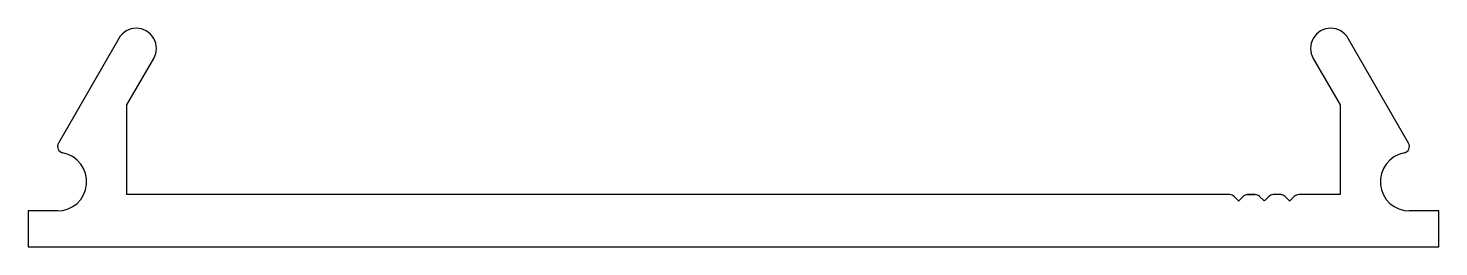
# Model space of a CAD drawing. Extents: x -27.6 to 27.5, y 3.7 to 12.2.
import ezdxf

# ---------------------------------------------------------------- set-up
doc = ezdxf.new("R2010")
doc.units = 0
doc.layers.get('0').update_dxf_attribs({"linetype": 'CONTINUOUS'})

msp = doc.modelspace()

# ---------------------------------------------------------------- linework, layer by layer
for p, q in [((-24.068, 11.845), (-26.427, 7.759)), ((26.326, 7.759), (23.967, 11.845)), ((-23.749, 9.248), (-22.705, 11.057)), ((22.603, 11.057), (23.648, 9.248)), ((-23.749, 5.753), (-23.749, 9.248)), ((23.648, 9.248), (23.648, 5.753)), ((-0.051, 5.753), (-23.749, 5.753)), ((19.332, 5.753), (-0.051, 5.753)), ((19.332, 5.753), (19.332, 5.753)), ((19.68, 5.509), (19.509, 5.68)), ((19.862, 5.68), (19.691, 5.509)), ((20.332, 5.753), (20.039, 5.753)), ((20.039, 5.753), (20.332, 5.753)), ((20.332, 5.753), (20.039, 5.753)), ((20.039, 5.753), (20.332, 5.753)), ((20.332, 5.753), (20.039, 5.753)), ((20.68, 5.509), (20.508, 5.68)), ((20.862, 5.68), (20.691, 5.509)), ((21.332, 5.753), (21.039, 5.753)), ((21.68, 5.509), (21.508, 5.68)), ((21.862, 5.68), (21.691, 5.509)), ((23.648, 5.753), (22.039, 5.753)), ((-26.467, 5.116), (-27.609, 5.116)), ((-27.609, 5.116), (-27.609, 3.723)), ((27.507, 5.116), (26.365, 5.116)), ((27.507, 3.723), (27.507, 5.116)), ((-27.609, 3.723), (-0.051, 3.723)), ((-0.051, 3.723), (27.507, 3.723))]:
    msp.add_line(p, q)
for centre, radius, start, end in [((-23.387, 11.451), 0.787, 330, 150), ((23.285, 11.451), 0.787, 30, 210), ((-26.207, 7.632), 0.254, 150, 259.305), ((26.106, 7.632), 0.254, 280.695, 30), ((-26.467, 6.259), 1.143, 270.0004, 79.305), ((26.365, 6.259), 1.143, 100.695, 269.9996), ((19.332, 5.503), 0.25, 45, 90), ((20.039, 5.503), 0.25, 90, 135), ((20.332, 5.503), 0.25, 45, 90), ((21.039, 5.503), 0.25, 90, 135), ((21.332, 5.503), 0.25, 45, 90), ((22.039, 5.503), 0.25, 90, 135), ((19.685, 5.514), 0.008, 225, 315), ((20.685, 5.514), 0.008, 225, 315), ((21.685, 5.514), 0.008, 225, 315)]:
    msp.add_arc(centre, radius, start, end)

doc.saveas('drawing.dxf')
